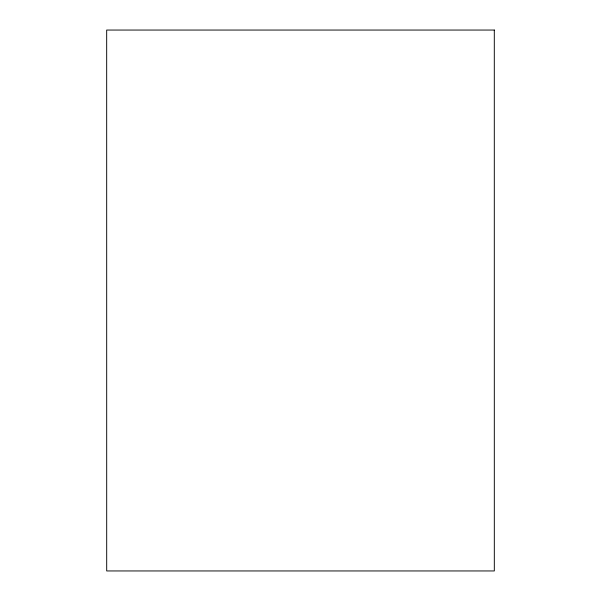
<?xml version="1.0" encoding="UTF-8"?>
<svg xmlns="http://www.w3.org/2000/svg" width="601" height="601" viewBox="0 0 601 601"><rect width="100%" height="100%" fill="white"/><g stroke="black" fill="none" stroke-linecap="round" stroke-linejoin="round"><path stroke-width="0.9" d="M494.322 30.05L106.677 30.05L106.7 570.95L494.322 570.95L494.3 30.05"/></g></svg>
